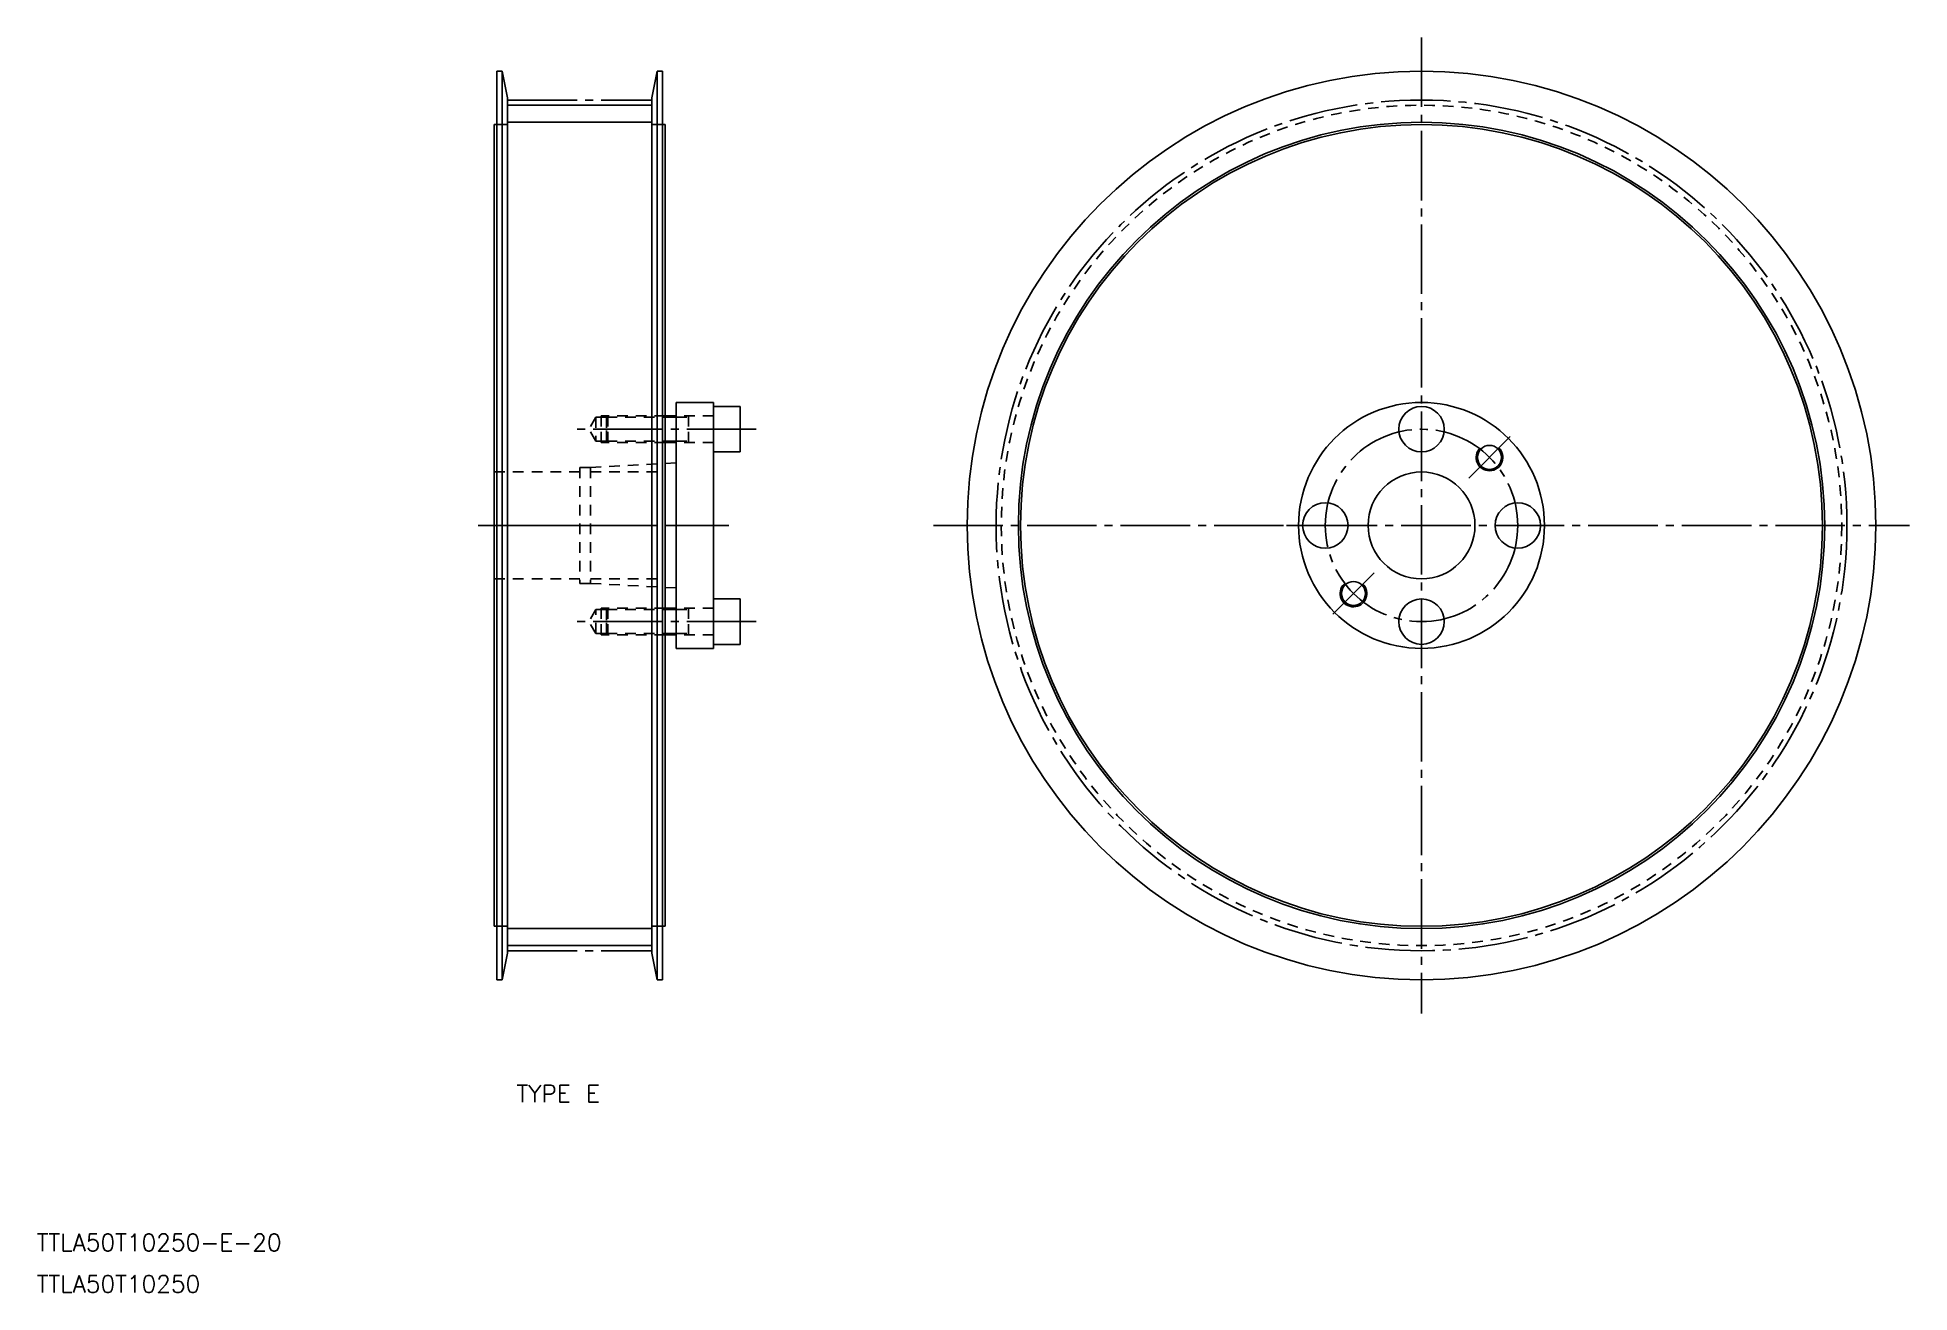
# Model space of a CAD drawing. Extents: x 49 to 399, y 126 to 361.
import ezdxf

# ---------------------------------------------------------------- set-up
doc = ezdxf.new("R2010")
doc.units = 0
doc.linetypes.add('CENTER', pattern=[17.5, 13, -1.5, 1.5, -1.5])
doc.linetypes.add('DASHED', pattern=[3.5, 2, -1.5])
doc.layers.get('0').update_dxf_attribs({"linetype": 'CONTINUOUS'})
doc.layers.add('CENTER', color=1, linetype='CENTER')
doc.styles.get("Standard").update_dxf_attribs({"font": 'txt.shx', "bigfont": '@extfont2.shx'})

msp = doc.modelspace()

# ---------------------------------------------------------------- linework, layer by layer
at = {"color": 7, "linetype": 'CONTINUOUS'}
for p, q in [((134.63, 354.87), (134.63, 184.87)), ((134.63, 354.87), (135.63, 354.87)), ((135.63, 354.87), (136.63, 349.87)), ((135.63, 354.87), (135.63, 184.87)), ((164.63, 354.87), (163.63, 349.87)), ((165.63, 354.87), (164.63, 354.87)), ((164.63, 354.87), (164.63, 184.87)), ((165.63, 354.87), (165.63, 184.87)), ((136.63, 349.87), (136.63, 189.87)), ((136.63, 348.49), (163.63, 348.49)), ((163.63, 349.87), (163.63, 189.87)), ((134.13, 194.87), (134.13, 344.87)), ((134.63, 344.87), (134.13, 344.87)), ((165.63, 344.87), (166.13, 344.87)), ((166.13, 194.87), (166.13, 344.87)), ((134.63, 194.87), (134.13, 194.87)), ((165.63, 194.87), (166.13, 194.87)), ((135.63, 184.87), (136.63, 189.87)), ((136.63, 191.25), (163.63, 191.25)), ((164.63, 184.87), (163.63, 189.87)), ((134.63, 184.87), (135.63, 184.87)), ((165.63, 184.87), (164.63, 184.87))]:
    msp.add_line(p, q, dxfattribs=at)
at = {"color": 3, "linetype": 'DASHED'}
for p, q in [((134.63, 344.87), (136.63, 344.87)), ((165.63, 344.87), (163.63, 344.87)), ((153.13, 290.12), (151.83, 287.87)), ((153.13, 285.62), (151.83, 287.87)), ((153.13, 290.12), (153.13, 285.62)), ((155.13, 290.12), (153.13, 290.12)), ((154.13, 290.37), (154.13, 287.87)), ((155.38, 290.37), (154.13, 290.37)), ((154.13, 285.37), (154.13, 287.87)), ((155.38, 290.37), (155.13, 290.12)), ((155.13, 290.12), (166.13, 290.12)), ((155.13, 290.12), (155.13, 287.87)), ((155.13, 285.62), (155.13, 287.87)), ((166.13, 290.37), (155.38, 290.37)), ((155.38, 290.37), (155.38, 287.87)), ((155.38, 285.37), (155.38, 287.87)), ((175.13, 290.37), (168.13, 290.37)), ((168.13, 290.12), (170.46, 290.12)), ((170.46, 290.37), (170.46, 287.87)), ((170.46, 285.37), (170.46, 287.87)), ((155.13, 285.62), (153.13, 285.62)), ((155.38, 285.37), (154.13, 285.37)), ((155.13, 285.62), (166.13, 285.62)), ((155.38, 285.37), (155.13, 285.62)), ((166.13, 285.37), (155.38, 285.37)), ((168.13, 285.62), (170.46, 285.62)), ((175.13, 285.37), (168.13, 285.37)), ((150.13, 280.72), (150.13, 259.02)), ((150.13, 280.72), (152.13, 280.72)), ((152.13, 280.72), (166.13, 281.46)), ((152.13, 280.72), (152.13, 259.02)), ((134.13, 279.87), (150.13, 279.87)), ((152.13, 279.87), (166.13, 279.87)), ((134.13, 259.87), (150.13, 259.87)), ((152.13, 259.87), (166.13, 259.87)), ((150.13, 259.02), (152.13, 259.02)), ((152.13, 259.02), (166.13, 258.28)), ((153.13, 254.12), (151.83, 251.87)), ((153.13, 249.62), (153.13, 254.12)), ((155.13, 254.12), (153.13, 254.12)), ((154.13, 254.37), (154.13, 251.87)), ((155.38, 254.37), (154.13, 254.37)), ((155.38, 254.37), (155.13, 254.12)), ((155.13, 254.12), (166.13, 254.12)), ((155.13, 254.12), (155.13, 251.87)), ((166.13, 254.37), (155.38, 254.37)), ((155.38, 254.37), (155.38, 251.87)), ((175.13, 254.37), (168.13, 254.37)), ((168.13, 254.12), (170.46, 254.12)), ((170.46, 254.37), (170.46, 251.87)), ((153.13, 249.62), (151.83, 251.87)), ((155.13, 249.62), (153.13, 249.62)), ((154.13, 249.37), (154.13, 251.87)), ((155.38, 249.37), (154.13, 249.37)), ((155.13, 249.62), (155.13, 251.87)), ((155.13, 249.62), (166.13, 249.62)), ((155.38, 249.37), (155.13, 249.62)), ((155.38, 249.37), (155.38, 251.87)), ((166.13, 249.37), (155.38, 249.37)), ((168.13, 249.62), (170.46, 249.62)), ((175.13, 249.37), (168.13, 249.37)), ((170.46, 249.37), (170.46, 251.87)), ((134.63, 194.87), (136.63, 194.87)), ((165.63, 194.87), (163.63, 194.87))]:
    msp.add_line(p, q, dxfattribs=at)
at = {"color": 3, "linetype": 'CONTINUOUS'}
for p, q in [((136.63, 345.29), (163.63, 345.29)), ((136.63, 194.45), (163.63, 194.45))]:
    msp.add_line(p, q, dxfattribs=at)
for p, q in [((168.13, 292.87), (175.13, 292.87)), ((168.13, 292.87), (168.13, 290.37)), ((175.13, 292.87), (175.13, 292.12)), ((175.13, 292.12), (175.13, 283.62)), ((175.13, 292.12), (180.13, 292.12)), ((180.13, 292.12), (180.13, 287.87)), ((168.13, 290.37), (166.13, 290.37)), ((168.13, 290.37), (168.13, 285.37)), ((180.13, 283.62), (180.13, 287.87)), ((168.13, 285.37), (166.13, 285.37)), ((168.13, 285.37), (168.13, 281.57)), ((168.13, 281.57), (166.13, 281.46)), ((168.13, 281.57), (168.13, 269.87)), ((175.13, 283.62), (175.13, 269.87)), ((175.13, 283.62), (180.13, 283.62)), ((168.13, 258.17), (168.13, 269.87)), ((175.13, 256.12), (175.13, 269.87)), ((168.13, 258.17), (166.13, 258.28)), ((168.13, 254.37), (168.13, 258.17)), ((175.13, 247.62), (175.13, 256.12)), ((175.13, 256.12), (180.13, 256.12)), ((180.13, 256.12), (180.13, 251.87)), ((168.13, 254.37), (166.13, 254.37)), ((168.13, 249.37), (168.13, 254.37)), ((168.13, 249.37), (166.13, 249.37)), ((168.13, 246.87), (168.13, 249.37)), ((180.13, 247.62), (180.13, 251.87)), ((168.13, 246.87), (175.13, 246.87)), ((175.13, 247.62), (180.13, 247.62)), ((175.13, 246.87), (175.13, 247.62))]:
    msp.add_line(p, q)
at = {"color": 3}
for p, q in [((168.13, 290.12), (166.13, 290.12)), ((168.13, 285.62), (166.13, 285.62)), ((168.13, 254.12), (166.13, 254.12)), ((168.13, 249.62), (166.13, 249.62))]:
    msp.add_line(p, q, dxfattribs=at)
for centre, radius in [((307.59, 269.87), 85), ((307.59, 269.87), 75), ((307.59, 269.87), 23), ((307.59, 269.87), 23), ((307.59, 287.87), 4.25), ((320.31, 282.6), 2.25), ((307.59, 269.87), 10), ((289.59, 269.87), 4.25), ((325.59, 269.87), 4.25), ((294.86, 257.14), 2.25), ((307.59, 251.87), 4.25)]:
    msp.add_circle(centre, radius)
at = {"color": 3, "linetype": 'DASHED'}
msp.add_circle((307.59, 269.87), 78.62, dxfattribs=at)
at = {"color": 3, "linetype": 'CONTINUOUS'}
msp.add_circle((307.59, 269.87), 75.42, dxfattribs=at)
at = {"color": 3}
for centre in [(320.31, 282.6), (294.86, 257.14)]:
    msp.add_arc(centre, 2.5, 135, 47, dxfattribs=at)
at = {"layer": 'CENTER'}
for p, q in [((307.59, 361.17), (307.59, 178.57)), ((136.63, 349.45), (163.63, 349.45)), ((131.13, 269.87), (177.98, 269.87)), ((136.13, 269.87), (164.13, 269.87)), ((216.29, 269.87), (398.89, 269.87)), ((136.63, 190.29), (163.63, 190.29))]:
    msp.add_line(p, q, dxfattribs=at)
at = {"layer": 'CENTER', "color": 1, "linetype": 'CENTER'}
for p, q in [((183.13, 287.87), (148.83, 287.87)), ((316.42, 278.71), (324.2, 286.49)), ((282.34, 269.87), (296.84, 269.87)), ((290.97, 253.25), (298.75, 261.03)), ((183.13, 251.87), (148.83, 251.87))]:
    msp.add_line(p, q, dxfattribs=at)
at = {"layer": 'CENTER'}
msp.add_circle((307.59, 269.87), 79.58, dxfattribs=at)
at = {"layer": 'CENTER', "color": 1, "linetype": 'CENTER'}
msp.add_circle((307.59, 269.87), 18, dxfattribs=at)

# ---------------------------------------------------------------- texts
at = {"color": 7, "linetype": 'CONTINUOUS'}
msp.add_text('TYPE E', height=3.2, dxfattribs=at).set_placement((138.29, 161.95))
for s, p in [('TTLA50T10250-E-20', (48.54, 134.11)), ('TTLA50T10250', (48.54, 126.34))]:
    msp.add_text(s, height=3.2).set_placement(p)

doc.saveas('drawing.dxf')
